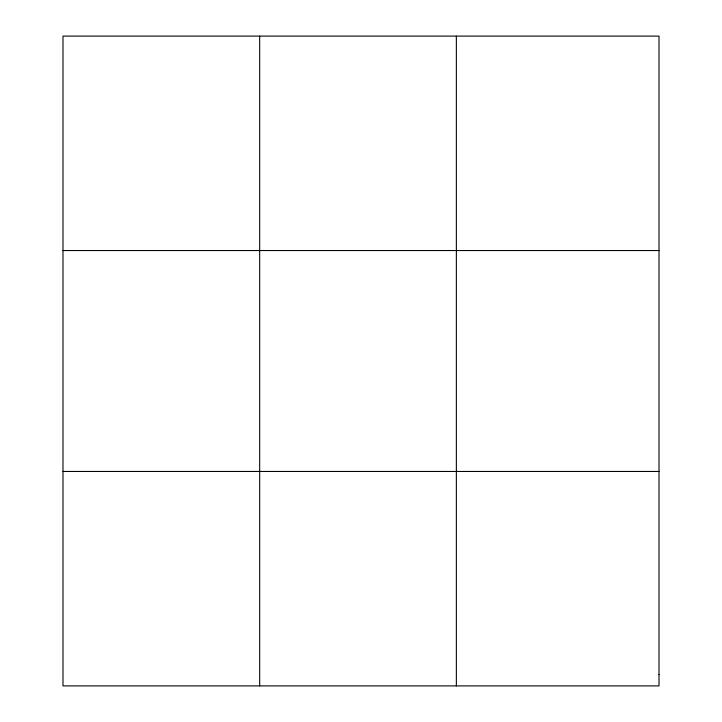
<?xml version="1.0" encoding="UTF-8"?>
<svg xmlns="http://www.w3.org/2000/svg" width="722" height="722" viewBox="0 0 722 722"><rect width="100%" height="100%" fill="white"/><g stroke="black" fill="none" stroke-linecap="round" stroke-linejoin="round"><path stroke-width="1.08" d="M259.676 36.1L259.676 685.9M456.358 36.1L456.358 685.9M62.994 250.534L659.005 250.534M62.994 471.466L659.005 471.466M659.005 674.61L659.005 685.9L62.994 685.9L62.994 36.1L659.005 36.1L659.005 674.61"/></g></svg>
